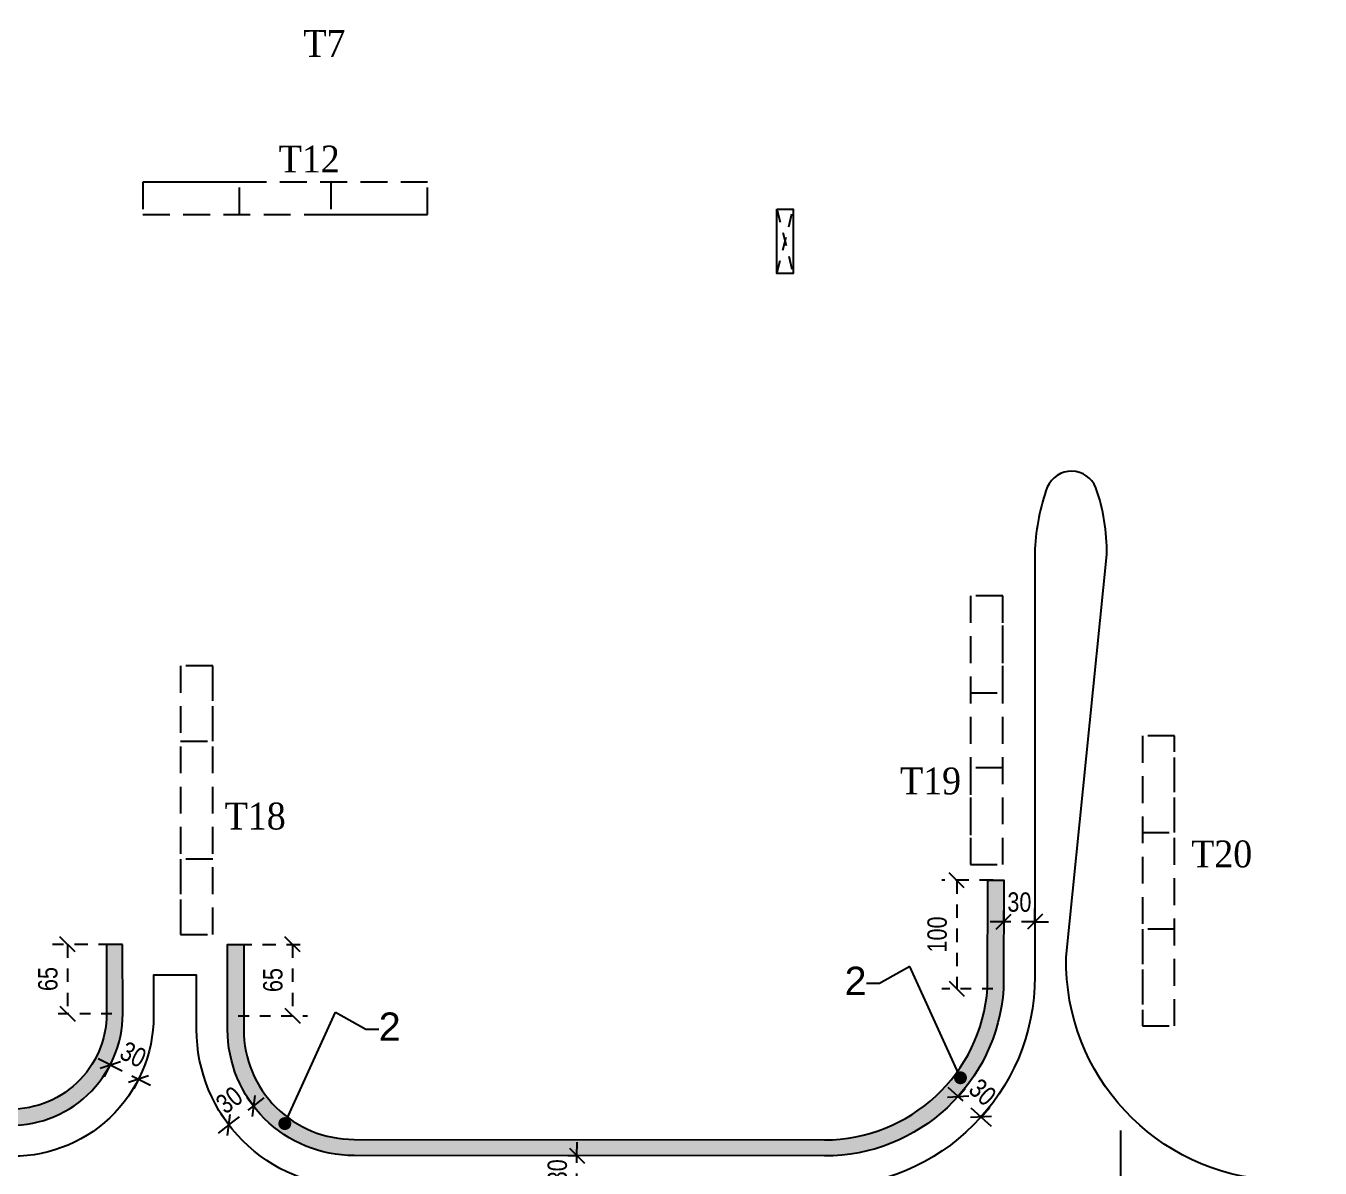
# Model space of a CAD drawing. Header units: millimetres. Extents: x -2171 to 1563, y -1758 to -1505.
# Drawn here: x -1021.42 to -1009.37, y -1616.83 to -1606.2 of the extents above; entities that cross this region are included whole.
import ezdxf

# ---------------------------------------------------------------- set-up
doc = ezdxf.new("R2010")
doc.units = ezdxf.units.MM
doc.header["$PDMODE"] = 32
for name, pattern in [('DASHDOT', [25.4, 12.7, -6.35, 0, -6.35]), ('DASHED2', [0.375, 0.25, -0.125]), ('HIDDEN', [0.375, 0.25, -0.125]), ('HIDDEN2', [0.1875, 0.125, -0.0625])]:
    doc.linetypes.add(name, pattern=pattern)
doc.layers.get('Defpoints').update_dxf_attribs({"color": 6})
for name, color, linetype in [('-S-AKSONES', 50, 'DASHDOT'), ('AM_5', 7, 'Continuous'), ('Geo_Col', 7, 'Continuous'), ('Geo_Lines', 7, 'Continuous'), ('Geo_Lines_0', 7, 'Continuous'), ('Sect_Line_Symbol', 7, 'Continuous'), ('STITHAIO', 94, 'Continuous'), ('Text_Col_-1', 7, 'Continuous')]:
    doc.layers.add(name, color=color, linetype=linetype)
doc.styles.add('1-100', font='arial.ttf', dxfattribs={"width": 0.8})
doc.styles.add('ag', font='arial.ttf', dxfattribs={"height": 0.25})
doc.styles.add('S1TmsNwRmn11_b_934_161', font='times.ttf', dxfattribs={"width": 0.93362935265248, "height": 0.0010875})
doc.dimstyles.new('CHRISTOFOROS', dxfattribs={"dimscale": 0.2, "dimtxt": 0.25, "dimasz": 0.6, "dimexe": 0, "dimexo": 0, "dimgap": 0, "dimtad": 0, "dimdec": 0, "dimlfac": 100, "dimzin": 0, "dimdsep": 46, "dimtxsty": 'ag', "dimblk": 'ARCHTICK', "dimcen": 0, "dimclrd": 256, "dimclre": 256, "dimclrt": 1, "dimaunit": 1, "dimadec": 0, "dimazin": 0, "dimtfac": 1, "dimtdec": 0, "dimtofl": 0, "dimtmove": 0, "dimatfit": 3, "dimfxl": 1, "dimtolj": 1, "dimtzin": 0, "dimlwd": -1, "dimlwe": -1, "dimarcsym": 0})
doc.dimstyles.new('Copy of 1-100', dxfattribs={"dimtxt": 0.18, "dimasz": 0.14, "dimexe": 0.14, "dimexo": 0.1, "dimgap": 0.09, "dimtad": 1, "dimdec": 0, "dimlfac": 100, "dimrnd": 5, "dimzin": 5, "dimdsep": 46, "dimtxsty": '1-100', "dimblk": 'OBLIQUE', "dimcen": 0.09, "dimclrd": 1, "dimclre": 1, "dimclrt": 2, "dimadec": 0, "dimazin": 0, "dimtfac": 1, "dimtdec": 0, "dimtix": 1, "dimtmove": 2, "dimatfit": 3, "dimfxl": 5, "dimfxlon": 1, "dimtolj": 1, "dimtzin": 5, "dimarcsym": 0})
pattern_1 = [(0, (0, 0), (0.09525, 0.0549926129), [0.0635, -0.127]), (120, (0, 0), (-0.09524999979188381, 0.05499261326046782), [0.06349999999999999, -0.127]), (59.99999999999999, (0, 0), (2.081161820655097e-10, 0.1099852261604678), [-0.127, 0.0635])]

# ---------------------------------------------------------------- blocks, each defined once
blk = doc.blocks.new('_ArchTick')
at = {"color": 0, "linetype": 'ByBlock', "const_width": 0.150000081}
blk.add_lwpolyline([(-0.5000002699998731, -0.5000002699998731), (0.5000002699998731, 0.5000002699998731)], dxfattribs=at)
blk = doc.blocks.new('_Oblique')
at = {"color": 0, "linetype": 'ByBlock', "lineweight": -2}
blk.add_line((-0.5, -0.5), (0.5, 0.5), dxfattribs=at)
blk = doc.blocks.new('*D1156')
at = {"layer": 'AM_5', "color": 1, "linetype": 'DASHED2', "lineweight": -2, "ltscale": 0.5, "transparency": 16777216}
for p, q in [((-1020.63078394222, -1615.869771256819), (-1020.755757722649, -1615.806671698933)), ((-1020.63078394222, -1615.869771256819), (-1020.367807439476, -1616.002548716222)), ((-1020.367807439476, -1616.002548716222), (-1020.242833659047, -1616.065648274107))]:
    blk.add_line(p, q, dxfattribs=at)
at = {"layer": 'AM_5', "color": 1, "linetype": 'HIDDEN', "lineweight": -2, "ltscale": 0.5, "transparency": 16777216}
blk.add_line((-1020.63078394222, -1615.869771256819), (-1020.693883500106, -1615.994745037248), dxfattribs=at)
at = {"layer": 'AM_5', "color": 1, "linetype": 'HIDDEN2', "lineweight": -2, "ltscale": 0.5, "transparency": 16777216}
blk.add_line((-1020.367807439476, -1616.002548716222), (-1020.430906997362, -1616.127522496651), dxfattribs=at)
at = {"layer": 'Defpoints', "color": 0, "ltscale": 0.5, "transparency": 16777216}
for p in [(-1020.63078394222, -1615.869771256819), (-1020.367807439476, -1616.002548716222), (-1020.367807439476, -1616.002548716222)]:
    blk.add_point(p, dxfattribs=at)
at = {"layer": 'AM_5', "color": 1, "lineweight": -2, "ltscale": 0.5, "transparency": 16777216, "xscale": 0.14, "yscale": 0.14, "zscale": 0.14}
for p, rotation in [((-1020.63078394222, -1615.869771256819), 333.2106816732597), ((-1020.367807439476, -1616.002548716222), 153.2106816732597)]:
    blk.add_blockref('_Oblique', p, dxfattribs=dict(at, rotation=rotation))
at = {"layer": 'AM_5', "color": 2, "ltscale": 0.5, "transparency": 16777216, "insert": (-1020.417282252622, -1615.77372573556), "char_height": 0.18, "attachment_point": 5, "rotation": 333.2106816732597, "style": '1-100'}
blk.add_mtext('\\A1;30', dxfattribs=at)
blk = doc.blocks.new('*D1163')
at = {"layer": 'AM_5', "color": 1, "linetype": 'HIDDEN2', "lineweight": -2, "ltscale": 0.5, "transparency": 16777216}
blk.add_line((-1012.317932196385, -1614.537649627197), (-1012.317593694634, -1614.397650036424), dxfattribs=at)
at = {"layer": 'AM_5', "color": 1, "linetype": 'HIDDEN', "lineweight": -2, "ltscale": 0.5, "transparency": 16777216}
blk.add_line((-1012.027769765539, -1614.538351204185), (-1012.027431263787, -1614.398351613412), dxfattribs=at)
at = {"layer": 'AM_5', "color": 1, "linetype": 'DASHED2', "lineweight": -2, "ltscale": 0.5, "transparency": 16777216}
for p, q in [((-1012.317932196385, -1614.537649627197), (-1012.457931787158, -1614.537311125445)), ((-1012.027769765539, -1614.538351204185), (-1012.317932196385, -1614.537649627197)), ((-1012.027769765539, -1614.538351204185), (-1011.887770174766, -1614.538689705936))]:
    blk.add_line(p, q, dxfattribs=at)
at = {"layer": 'Defpoints', "color": 0, "ltscale": 0.5, "transparency": 16777216}
for p in [(-1012.317947490017, -1614.543974859323), (-1012.317932196385, -1614.537649627197), (-1012.02778505917, -1614.54467643631)]:
    blk.add_point(p, dxfattribs=at)
at = {"layer": 'AM_5', "color": 1, "lineweight": -2, "ltscale": 0.5, "transparency": 16777216, "xscale": 0.14, "yscale": 0.14, "zscale": 0.14}
for p, rotation in [((-1012.317932196385, -1614.537649627197), 359.8614661383443), ((-1012.027769765539, -1614.538351204185), 179.8614661383443)]:
    blk.add_blockref('_Oblique', p, dxfattribs=dict(at, rotation=rotation))
at = {"layer": 'AM_5', "color": 2, "ltscale": 0.5, "transparency": 16777216, "insert": (-1012.172411014448, -1614.356036418251), "char_height": 0.18, "attachment_point": 5, "rotation": 359.8614661383443, "style": '1-100'}
blk.add_mtext('\\A1;30', dxfattribs=at)
blk = doc.blocks.new('*D1164')
at = {"layer": 'AM_5', "color": 1, "linetype": 'DASHED2', "lineweight": -2, "ltscale": 0.5, "transparency": 16777216}
for p, q in [((-1012.742938523152, -1616.163921143423), (-1012.84710738855, -1616.070385869426)), ((-1012.529393405223, -1616.355667506791), (-1012.742938523152, -1616.163921143423)), ((-1012.529393405223, -1616.355667506791), (-1012.425224539825, -1616.449202780788))]:
    blk.add_line(p, q, dxfattribs=at)
at = {"layer": 'AM_5', "color": 1, "linetype": 'HIDDEN2', "lineweight": -2, "ltscale": 0.5, "transparency": 16777216}
blk.add_line((-1012.742938523152, -1616.163921143423), (-1012.649403249155, -1616.059752278025), dxfattribs=at)
at = {"layer": 'AM_5', "color": 1, "linetype": 'HIDDEN', "lineweight": -2, "ltscale": 0.5, "transparency": 16777216}
blk.add_line((-1012.529393405223, -1616.355667506791), (-1012.435858131226, -1616.251498641393), dxfattribs=at)
at = {"layer": 'Defpoints', "color": 0, "ltscale": 0.5, "transparency": 16777216}
for p in [(-1012.742938523158, -1616.163921143431), (-1012.742938523152, -1616.163921143423), (-1012.52939340523, -1616.355667506798)]:
    blk.add_point(p, dxfattribs=at)
at = {"layer": 'AM_5', "color": 1, "lineweight": -2, "ltscale": 0.5, "transparency": 16777216, "xscale": 0.14, "yscale": 0.14, "zscale": 0.14}
for p, rotation in [((-1012.742938523152, -1616.163921143423), 318.0787085454195), ((-1012.529393405223, -1616.355667506791), 138.0787085454196)]:
    blk.add_blockref('_Oblique', p, dxfattribs=dict(at, rotation=rotation))
at = {"layer": 'AM_5', "color": 2, "ltscale": 0.5, "transparency": 16777216, "insert": (-1012.514593806268, -1616.124401192513), "char_height": 0.18, "attachment_point": 5, "rotation": 318.07870854541954, "style": '1-100'}
blk.add_mtext('\\A1;30', dxfattribs=at)
blk = doc.blocks.new('*D1165')
at = {"layer": 'AM_5', "color": 1, "linetype": 'DASHED2', "lineweight": -2, "ltscale": 0.5, "transparency": 16777216}
for p, q in [((-1016.288368826697, -1616.715461490961), (-1016.288213357427, -1616.575461577285)), ((-1016.288691445027, -1617.005978956511), (-1016.288368826697, -1616.715461490961)), ((-1016.288691445027, -1617.005978956511), (-1016.288846914298, -1617.145978870187))]:
    blk.add_line(p, q, dxfattribs=at)
at = {"layer": 'AM_5', "color": 1, "linetype": 'HIDDEN2', "lineweight": -2, "ltscale": 0.5, "transparency": 16777216}
blk.add_line((-1016.274169322641, -1616.715477259446), (-1016.428368740373, -1616.715306021691), dxfattribs=at)
at = {"layer": 'AM_5', "color": 1, "linetype": 'HIDDEN', "lineweight": -2, "ltscale": 0.5, "transparency": 16777216}
blk.add_line((-1016.274491940971, -1617.005994724996), (-1016.428691358703, -1617.005823487241), dxfattribs=at)
at = {"layer": 'Defpoints', "color": 0, "ltscale": 0.5, "transparency": 16777216}
for p in [(-1016.288368826697, -1616.715461490961), (-1016.174169384301, -1616.715588308925), (-1016.174492002631, -1617.006105774475)]:
    blk.add_point(p, dxfattribs=at)
at = {"layer": 'AM_5', "color": 1, "lineweight": -2, "ltscale": 0.5, "transparency": 16777216, "xscale": 0.14, "yscale": 0.14, "zscale": 0.14}
for p, rotation in [((-1016.288368826697, -1616.715461490961), 269.9363733223873), ((-1016.288691445027, -1617.005978956511), 89.93637332238731)]:
    blk.add_blockref('_Oblique', p, dxfattribs=dict(at, rotation=rotation))
at = {"layer": 'AM_5', "color": 2, "ltscale": 0.5, "transparency": 16777216, "insert": (-1016.470494552995, -1616.860518153074), "char_height": 0.18, "attachment_point": 5, "rotation": 89.93637332238734, "style": '1-100'}
blk.add_mtext('\\A1;30', dxfattribs=at)
blk = doc.blocks.new('*D1166')
at = {"layer": 'AM_5', "color": 1, "linetype": 'HIDDEN2', "lineweight": -2, "ltscale": 0.5, "transparency": 16777216}
blk.add_line((-1019.297944229341, -1616.253553061529), (-1019.383061257148, -1616.142399601946), dxfattribs=at)
at = {"layer": 'AM_5', "color": 1, "linetype": 'DASHED2', "lineweight": -2, "ltscale": 0.5, "transparency": 16777216}
for p, q in [((-1019.297944229341, -1616.253553061529), (-1019.186790769758, -1616.168436033721)), ((-1019.527430730131, -1616.429284963553), (-1019.297944229341, -1616.253553061529)), ((-1019.527430730131, -1616.429284963553), (-1019.638584189714, -1616.514401991361))]:
    blk.add_line(p, q, dxfattribs=at)
at = {"layer": 'AM_5', "color": 1, "linetype": 'HIDDEN', "lineweight": -2, "ltscale": 0.5, "transparency": 16777216}
blk.add_line((-1019.527430730131, -1616.429284963553), (-1019.612547757938, -1616.31813150397), dxfattribs=at)
at = {"layer": 'Defpoints', "color": 0, "ltscale": 0.5, "transparency": 16777216}
for p in [(-1019.29794422934, -1616.253553061529), (-1019.297944229341, -1616.253553061529), (-1019.527430730131, -1616.429284963554)]:
    blk.add_point(p, dxfattribs=at)
at = {"layer": 'AM_5', "color": 1, "lineweight": -2, "ltscale": 0.5, "transparency": 16777216, "xscale": 0.14, "yscale": 0.14, "zscale": 0.14}
for p, rotation in [((-1019.297944229341, -1616.253553061529), 217.443497934488), ((-1019.527430730131, -1616.429284963553), 37.44349793448801)]:
    blk.add_blockref('_Oblique', p, dxfattribs=dict(at, rotation=rotation))
at = {"layer": 'AM_5', "color": 2, "ltscale": 0.5, "transparency": 16777216, "insert": (-1019.523318050472, -1616.196947677137), "char_height": 0.18, "attachment_point": 5, "rotation": 37.443497934488, "style": '1-100'}
blk.add_mtext('\\A1;30', dxfattribs=at)
blk = doc.blocks.new('*D1647')
at = {"layer": 'AM_5', "color": 1, "linetype": 'HIDDEN', "lineweight": -2, "ltscale": 0.5, "transparency": 16777216}
blk.add_line((-1020.614659234687, -1614.748530284471), (-1021.168510873352, -1614.748530284471), dxfattribs=at)
at = {"layer": 'AM_5', "color": 1, "linetype": 'DASHED2', "lineweight": -2, "ltscale": 0.5, "transparency": 16777216}
blk.add_line((-1021.028510873352, -1614.748530284471), (-1021.028510873352, -1615.393903683261), dxfattribs=at)
at = {"layer": 'AM_5', "color": 1, "linetype": 'HIDDEN2', "lineweight": -2, "ltscale": 0.5, "transparency": 16777216}
blk.add_line((-1020.615052967642, -1615.393903683261), (-1021.168510873352, -1615.393903683261), dxfattribs=at)
at = {"layer": 'Defpoints', "color": 0, "ltscale": 0.5, "transparency": 16777216}
for p in [(-1020.514659234687, -1614.748530284471), (-1021.028510873352, -1615.393903683261), (-1020.515052967642, -1615.393903683261)]:
    blk.add_point(p, dxfattribs=at)
at = {"layer": 'AM_5', "color": 1, "lineweight": -2, "ltscale": 0.5, "transparency": 16777216, "xscale": 0.14, "yscale": 0.14, "zscale": 0.14}
for p, rotation in [((-1021.028510873352, -1614.748530284471), 90), ((-1021.028510873352, -1615.393903683261), 270)]:
    blk.add_blockref('_Oblique', p, dxfattribs=dict(at, rotation=rotation))
at = {"layer": 'AM_5', "color": 2, "ltscale": 0.5, "transparency": 16777216, "insert": (-1021.210414011143, -1615.071216983865), "char_height": 0.18, "attachment_point": 5, "rotation": 90, "style": '1-100'}
blk.add_mtext('\\A1;65', dxfattribs=at)
blk = doc.blocks.new('*D1648')
at = {"layer": 'AM_5', "color": 1, "linetype": 'HIDDEN', "lineweight": -2, "ltscale": 0.5, "transparency": 16777216}
blk.add_line((-1019.439519006325, -1614.74819061859), (-1018.795437081834, -1614.74819061859), dxfattribs=at)
at = {"layer": 'AM_5', "color": 1, "linetype": 'DASHED2', "lineweight": -2, "ltscale": 0.5, "transparency": 16777216}
blk.add_line((-1018.935437081834, -1614.74819061859), (-1018.935437081834, -1615.413318381012), dxfattribs=at)
at = {"layer": 'AM_5', "color": 1, "linetype": 'HIDDEN2', "lineweight": -2, "ltscale": 0.5, "transparency": 16777216}
blk.add_line((-1019.439519006325, -1615.413318381012), (-1018.795437081834, -1615.413318381012), dxfattribs=at)
at = {"layer": 'Defpoints', "color": 0, "ltscale": 0.5, "transparency": 16777216}
for p in [(-1019.539519006325, -1614.74819061859), (-1019.539519006325, -1615.413318381012), (-1018.935437081834, -1615.413318381012)]:
    blk.add_point(p, dxfattribs=at)
at = {"layer": 'AM_5', "color": 1, "lineweight": -2, "ltscale": 0.5, "transparency": 16777216, "xscale": 0.14, "yscale": 0.14, "zscale": 0.14}
for p, rotation in [((-1018.935437081834, -1614.74819061859), 90), ((-1018.935437081834, -1615.413318381012), 270)]:
    blk.add_blockref('_Oblique', p, dxfattribs=dict(at, rotation=rotation))
at = {"layer": 'AM_5', "color": 2, "ltscale": 0.5, "transparency": 16777216, "insert": (-1019.117340219624, -1615.080754499801), "char_height": 0.18, "attachment_point": 5, "rotation": 90, "style": '1-100'}
blk.add_mtext('\\A1;65', dxfattribs=at)
blk = doc.blocks.new('*D1649')
at = {"layer": 'AM_5', "color": 1, "linetype": 'HIDDEN', "lineweight": -2, "ltscale": 0.5, "transparency": 16777216}
blk.add_line((-1012.416999997805, -1614.152105330181), (-1012.894910236269, -1614.152105330181), dxfattribs=at)
at = {"layer": 'AM_5', "color": 1, "linetype": 'DASHED2', "lineweight": -2, "ltscale": 0.5, "transparency": 16777216}
blk.add_line((-1012.754910236269, -1614.152105330181), (-1012.754910236269, -1615.16094754501), dxfattribs=at)
at = {"layer": 'AM_5', "color": 1, "linetype": 'HIDDEN2', "lineweight": -2, "ltscale": 0.5, "transparency": 16777216}
blk.add_line((-1012.419439253913, -1615.16094754501), (-1012.894910236269, -1615.16094754501), dxfattribs=at)
at = {"layer": 'Defpoints', "color": 0, "ltscale": 0.5, "transparency": 16777216}
for p in [(-1012.316999997804, -1614.152105330181), (-1012.754910236269, -1615.16094754501), (-1012.319439253913, -1615.16094754501)]:
    blk.add_point(p, dxfattribs=at)
at = {"layer": 'AM_5', "color": 1, "lineweight": -2, "ltscale": 0.5, "transparency": 16777216, "xscale": 0.14, "yscale": 0.14, "zscale": 0.14}
for p, rotation in [((-1012.754910236269, -1614.152105330181), 90), ((-1012.754910236269, -1615.16094754501), 270)]:
    blk.add_blockref('_Oblique', p, dxfattribs=dict(at, rotation=rotation))
at = {"layer": 'AM_5', "color": 2, "ltscale": 0.5, "transparency": 16777216, "insert": (-1012.936813374059, -1614.656526437595), "char_height": 0.18, "attachment_point": 5, "rotation": 90, "style": '1-100'}
blk.add_mtext('\\A1;100', dxfattribs=at)

msp = doc.modelspace()

# ---------------------------------------------------------------- hatches: boundary and pattern name
at = {"layer": 'Geo_Lines_0', "linetype": 'Continuous', "ltscale": 0.5}
h = msp.add_hatch(dxfattribs=at)
h.set_pattern_fill('HONEY', color=9, scale=0.02)
h.set_pattern_definition(pattern_1)
edge = h.paths.add_edge_path()
edge.add_line((-1020.515525147033, -1614.748530917996), (-1020.665525106886, -1614.748640663702))
edge.add_line((-1020.665525106886, -1614.748640663702), (-1020.665053003988, -1615.393908878608))
edge.add_arc((-1021.553870733879, -1615.393269915607), 0.8888179595638932, 266.46951111202384, 359.9588105910583, ccw=False)
edge.add_line((-1021.608603850354, -1616.280401050899), (-1031.614279977931, -1615.949432593666))
edge.add_arc((-1031.535252087763, -1614.14621803296), 1.804945472685362, 179.5415143907634, 267.49055436406144, ccw=False)
edge.add_line((-1033.340139772413, -1614.131774862799), (-1033.683567740962, -1610.437177614004))
edge.add_arc((-1031.404510124008, -1610.054898204103), 2.310896183005615, 90.00000000000568, 189.5219096029601, ccw=False)
edge.add_line((-1031.404510124008, -1607.744002021098), (-1030.457520343247, -1607.744002021098))
edge.add_line((-1030.457520343247, -1607.744002021098), (-1030.457520343247, -1607.594002021098))
edge.add_line((-1030.457520343247, -1607.594002021098), (-1031.404510124008, -1607.594002021098))
edge.add_arc((-1031.404510124008, -1610.054898204103), 2.460896183005616, 90, 189.391489519903)
edge.add_line((-1033.832421464755, -1610.456465813608), (-1033.490181456375, -1614.138282989807))
edge.add_arc((-1031.535252087763, -1614.14621803296), 1.95494547268528, 179.7674381522635, 267.5146156054265)
edge.add_line((-1031.620027395591, -1616.099324519651), (-1021.615619850357, -1616.430251014628))
edge.add_arc((-1021.55387073388, -1615.393269915607), 1.038817959563899, 266.5922320578046, 359.9650446802422)
edge.add_line((-1020.515052967642, -1615.39390368326), (-1020.515525069332, -1614.74863711973))
h = msp.add_hatch(dxfattribs=at)
h.set_pattern_fill('HONEY', color=9, scale=0.02)
h.set_pattern_definition(pattern_1)
edge = h.paths.add_edge_path()
edge.add_line((-1019.389519006325, -1614.748190618589), (-1019.389519006325, -1615.540742210976))
edge.add_arc((-1018.367091800532, -1615.540742210976), 1.022427205792724, 179.9999999999873, 270.2673721247273)
edge.add_line((-1018.362320636852, -1616.563158284374), (-1013.986791949066, -1616.568017289174))
edge.add_arc((-1013.985161152108, -1615.048505470624), 1.51951269366657, 269.9385080484709, 355.9586805262841)
edge.add_line((-1012.469426749209, -1615.155594434023), (-1012.466999559346, -1614.151742649732))
edge.add_line((-1012.466999559346, -1614.151742649732), (-1012.316999997804, -1614.15210533018))
edge.add_line((-1012.316999997804, -1614.15210533018), (-1012.319439253912, -1615.16094754501))
edge.add_arc((-1013.985163811898, -1615.0485026131), 1.669515548232498, 269.9384076370055, 356.1381007125883, ccw=False)
edge.add_line((-1013.986958523285, -1616.718017196685), (-1018.362068756609, -1616.713158656576))
edge.add_arc((-1018.367091800533, -1615.540742210976), 1.172427205792772, 179.9999999999889, 270.2454737455485, ccw=False)
edge.add_line((-1019.539519006325, -1615.540742210976), (-1019.539519006325, -1614.748190618589))
edge.add_line((-1019.539519006325, -1614.748190618589), (-1019.389519006325, -1614.748190618589))

# ---------------------------------------------------------------- linework, layer by layer
at = {"color": 2, "linetype": 'HIDDEN', "ltscale": 0.5}
for p, q in [((-1014.427512331974, -1607.906003279111), (-1014.277523220817, -1608.506208570648)), ((-1014.427512331974, -1608.506208570648), (-1014.277523220814, -1607.906003279117))]:
    msp.add_line(p, q, dxfattribs=at)
at = {"layer": 'Geo_Col', "color": 94, "linetype": 'HIDDEN'}
for points in [[(-1020.327659173846, -1607.956002186962), (-1017.677659173846, -1607.956002186962), (-1017.677659173846, -1607.656002186962), (-1020.327659173846, -1607.656002186962)], [(-1020.327659173846, -1607.956002186962), (-1019.427659173846, -1607.956002186962), (-1019.427659173846, -1607.656002186962), (-1020.327659173846, -1607.656002186962)], [(-1017.677659173846, -1607.656002186962), (-1018.577659173846, -1607.656002186962), (-1018.577659173846, -1607.956002186962), (-1017.677659173846, -1607.956002186962)], [(-1012.327562434488, -1614.006001912718), (-1012.327562434488, -1611.506001912718), (-1012.627562434488, -1611.506001912718), (-1012.627562434488, -1614.006001912718)], [(-1012.627562434488, -1611.506001912718), (-1012.627562434488, -1612.406001912718), (-1012.327562434488, -1612.406001912718), (-1012.327562434488, -1611.506001912718)], [(-1019.677563280416, -1614.656001919635), (-1019.677563280416, -1612.156023755128), (-1019.977563280416, -1612.156023755128), (-1019.977563280416, -1614.656001919635)], [(-1019.977563280416, -1612.156023755128), (-1019.977563280416, -1612.856023755128), (-1019.677563280416, -1612.856023755128), (-1019.677563280416, -1612.156023755128)], [(-1010.727668856451, -1615.508052179582), (-1010.727668856451, -1612.808052179582), (-1011.027668856451, -1612.808052179582), (-1011.027668856451, -1615.508052179582)], [(-1011.027668856451, -1612.808052179582), (-1011.027668856451, -1613.708052179582), (-1010.727668856451, -1613.708052179582), (-1010.727668856451, -1612.808052179582)], [(-1012.327562434488, -1614.006001912718), (-1012.327562434488, -1613.106001912718), (-1012.627562434488, -1613.106001912718), (-1012.627562434488, -1614.006001912718)], [(-1019.677563280416, -1614.656001919635), (-1019.677563280416, -1613.956001919635), (-1019.977563280416, -1613.956001919635), (-1019.977563280416, -1614.656001919635)], [(-1010.727668856451, -1615.508052179582), (-1010.727668856451, -1614.608052179582), (-1011.027668856451, -1614.608052179582), (-1011.027668856451, -1615.508052179582)]]:
    msp.add_lwpolyline(points, close=True, dxfattribs=at)
at = {"layer": 'Geo_Lines', "color": 94}
msp.add_lwpolyline([(-1040.425164401514, -1602.356003132618), (-1011.327536385073, -1602.356003132618), (-1011.327536385073, -1600.990604616324), (-995.9158659572852, -1600.990604616324, -0.4198849313400096), (-993.7237018758526, -1603.225545528221), (-994.7780162375802, -1612.626159814972, -0.3947332391273716), (-1000.391425416069, -1617.42371982502), (-1009.802477876997, -1616.943275824219, -0.4049165539514045), (-1011.736660090949, -1614.868382392086), (-1011.358314011555, -1611.119750294362, 0.08647107555007867), (-1011.460856846424, -1610.498437268407, 0.666706317881122), (-1011.912593331767, -1610.493378171828, 0.07421058016027689), (-1012.027546874438, -1611.068675551794), (-1012.027819446557, -1615.046516263916, -0.4141147835799489), (-1013.986929035955, -1617.006018142389), (-1018.362054969307, -1617.00619340656, -0.4142370287205452), (-1019.827499744236, -1615.540748631632), (-1019.827490213698, -1615.03618612446), (-1020.227491014265, -1615.036186124463), (-1020.227491014265, -1615.413318381011, -0.4301222167034742), (-1021.605398628213, -1616.718746937217), (-1032.909103187724, -1616.346347786079, -0.4610984506867195), (-1041.125630422415, -1606.055292889592)], format="xyb", close=True, dxfattribs=at)
msp.add_lwpolyline([(-1014.427512331974, -1607.906003279111), (-1014.277523220817, -1607.906003279111), (-1014.277523220817, -1608.506208570648), (-1014.427512331974, -1608.506208570648)], close=True, dxfattribs=at)
at = {"layer": 'Sect_Line_Symbol', "color": 2, "linetype": 'DASHDOT', "ltscale": 0.05}
msp.add_lwpolyline([(-1011.227600427598, -1619.856002172806), (-1011.227600427598, -1616.233270071426)], dxfattribs=at)
at = {"layer": 'STITHAIO', "ltscale": 0.5}
for points in [[(-1020.515525147033, -1614.748530917996), (-1020.665525106886, -1614.748640663702), (-1020.665053003988, -1615.393908878608, -0.4321652878566736), (-1021.608603850354, -1616.280401050899), (-1031.614279977931, -1615.949432593666, -0.4037675973861956), (-1033.340139772413, -1614.131774862799), (-1033.683567740962, -1610.437177614004, -0.4637704602167931), (-1031.404510124008, -1607.744002021098), (-1030.457520343247, -1607.744002021098), (-1030.457520343247, -1607.594002021098), (-1031.404510124008, -1607.594002021098, 0.4630791813938987), (-1033.832421464755, -1610.456465813608), (-1033.490181456375, -1614.138282989807, 0.4027435759949821), (-1031.620027395591, -1616.099324519651), (-1021.615619850357, -1616.430251014628, 0.4315622225346153), (-1020.515052967642, -1615.39390368326), (-1020.515525069332, -1614.74863711973)], [(-1019.389519006325, -1614.748190618589), (-1019.389519006325, -1615.540742210976, 0.4155810170017051), (-1018.362320636852, -1616.563158284374), (-1013.986791949066, -1616.568017289174, 0.3940121556945876), (-1012.469426749209, -1615.155594434023), (-1012.466999559346, -1614.151742649732), (-1012.316999997804, -1614.15210533018), (-1012.319439253912, -1615.16094754501, -0.3949173464791075), (-1013.986958523285, -1616.718017196685), (-1018.362068756609, -1616.713158656576, -0.4154689695878762), (-1019.539519006325, -1615.540742210976), (-1019.539519006325, -1614.748190618589), (-1019.389519006325, -1614.748190618589)]]:
    msp.add_lwpolyline(points, format="xyb", dxfattribs=at)

# ---------------------------------------------------------------- texts
at = {"layer": '-S-AKSONES', "color": 3, "linetype": 'Continuous', "char_height": 0.2625, "width": 0.4160931041748498, "style": 'ag'}
for insert, attachment_point in [((-1013.594545537103, -1614.956454348796), 3), ((-1018.132614836483, -1615.38242735145), 1)]:
    msp.add_mtext('2', dxfattribs=dict(at, insert=insert, attachment_point=attachment_point))
at = {"layer": 'Text_Col_-1', "color": 200, "style": 'S1TmsNwRmn11_b_934_161', "width": 0.93362935265248}
for s, p in [('T7', (-1018.834544471028, -1606.489203613073)), ('T12', (-1019.063557203419, -1607.564566284389)), ('T19', (-1013.282771595608, -1613.352271651496)), ('T18', (-1019.56621728565, -1613.679525665822)), ('T20', (-1010.57390182685, -1614.031828767499))]:
    msp.add_text(s, height=0.25, dxfattribs=at).set_placement(p)

# ---------------------------------------------------------------- dimensions: what is measured, and where the dimension line sits
at = {"layer": 'AM_5', "ltscale": 0.5}
for base, p1, p2, picture, middle in [((-1012.754910236269, -1615.16094754501), (-1012.316999997804, -1614.15210533018), (-1012.319439253912, -1615.16094754501), '*D1649', (-1012.936813374059, -1614.656526437595)), ((-1021.028510873352, -1615.393903683261), (-1020.514659234687, -1614.74853028447), (-1020.515052967642, -1615.39390368326), '*D1647', (-1021.210414011143, -1615.071216983865)), ((-1018.935437081834, -1615.413318381012), (-1019.539519006325, -1614.748190618589), (-1019.539519006325, -1615.413318381011), '*D1648', (-1019.117340219624, -1615.080754499801))]:
    dim = msp.add_linear_dim(base=base, p1=p1, p2=p2, angle=90, dimstyle='Copy of 1-100', dxfattribs=at)
    dim.commit()
    dim.dimension.update_dxf_attribs({"geometry": picture, "text_midpoint": middle})
for p1, p2, distance, picture, middle in [((-1012.02778505917, -1614.54467643631), (-1012.317947490017, -1614.543974859323), -0.0063252506151054285, '*D1163', (-1012.172411014448, -1614.356036418251)), ((-1020.63078394222, -1615.869771256818), (-1020.367807439476, -1616.002548716222), 0, '*D1156', (-1020.417282252622, -1615.77372573556)), ((-1012.52939340523, -1616.355667506798), (-1012.742938523158, -1616.163921143431), -9.946941517291972e-12, '*D1164', (-1012.514593806268, -1616.124401192513)), ((-1019.52743073013, -1616.429284963554), (-1019.29794422934, -1616.253553061529), 6.220552889723867e-13, '*D1166', (-1019.523318050472, -1616.196947677137)), ((-1016.174492002631, -1617.006105774475), (-1016.174169384301, -1616.715588308925), 0.11419951281142267, '*D1165', (-1016.470494552995, -1616.860518153074))]:
    dim = msp.add_aligned_dim(p1=p1, p2=p2, distance=distance, dimstyle='Copy of 1-100', dxfattribs=at)
    dim.commit()
    dim.dimension.update_dxf_attribs({"geometry": picture, "text_midpoint": middle})

# ---------------------------------------------------------------- leaders
at = {"layer": '-S-AKSONES', "color": 1, "linetype": 'Continuous', "annotation_type": 0, "has_hookline": 1, "text_width": 0.1738659618008186}
for points, hookline_direction in [([(-1012.720479003452, -1615.99035686911), (-1013.190453590788, -1614.953942162147), (-1013.474545537103, -1615.112147074239), (-1013.594545537103, -1615.112147074239)], 1), ([(-1019.006681370135, -1616.416329871764), (-1018.536706782798, -1615.3799151648), (-1018.252614836483, -1615.538120076892), (-1018.132614836483, -1615.538120076892)], 0)]:
    msp.add_leader(points, dimstyle='CHRISTOFOROS', override={"dimgap": 0, "dimtad": 0, "dimclrd": 1, "dimldrblk": 'Dot', "dimfxl": 0.1, "dimfxlon": 1, "dimarcsym": 1}, dxfattribs=dict(at, hookline_direction=hookline_direction))

doc.saveas('drawing.dxf')
